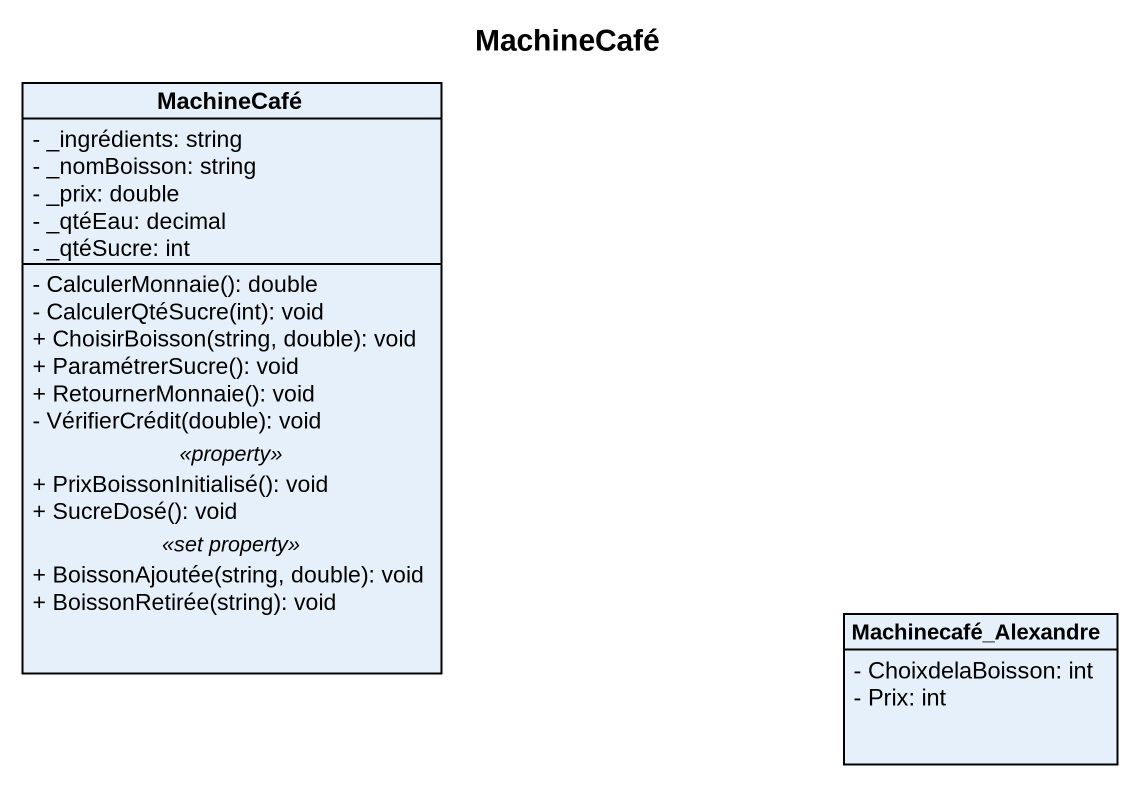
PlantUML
@startuml
title MachineCafé
hide circle
hide empty members
skinparam classAttributeIconSize 0
class MachineCafé {
  - _ingrédients: string
  - _nomBoisson: string
  - _prix: double
  - _qtéEau: decimal
  - _qtéSucre: int
  --
  - CalculerMonnaie(): double
  - CalculerQtéSucre(int): void
  + ChoisirBoisson(string, double): void
  + ParamétrerSucre(): void
  + RetournerMonnaie(): void
  - VérifierCrédit(double): void
  .. <<property>> ..
  + PrixBoissonInitialisé(): void
  + SucreDosé(): void
  .. <<set property>> ..
  + BoissonAjoutée(string, double): void
  + BoissonRetirée(string): void
}
class Machinecafé_Alexandre {
  - ChoixdelaBoisson: int
  - Prix: int
}
@enduml
